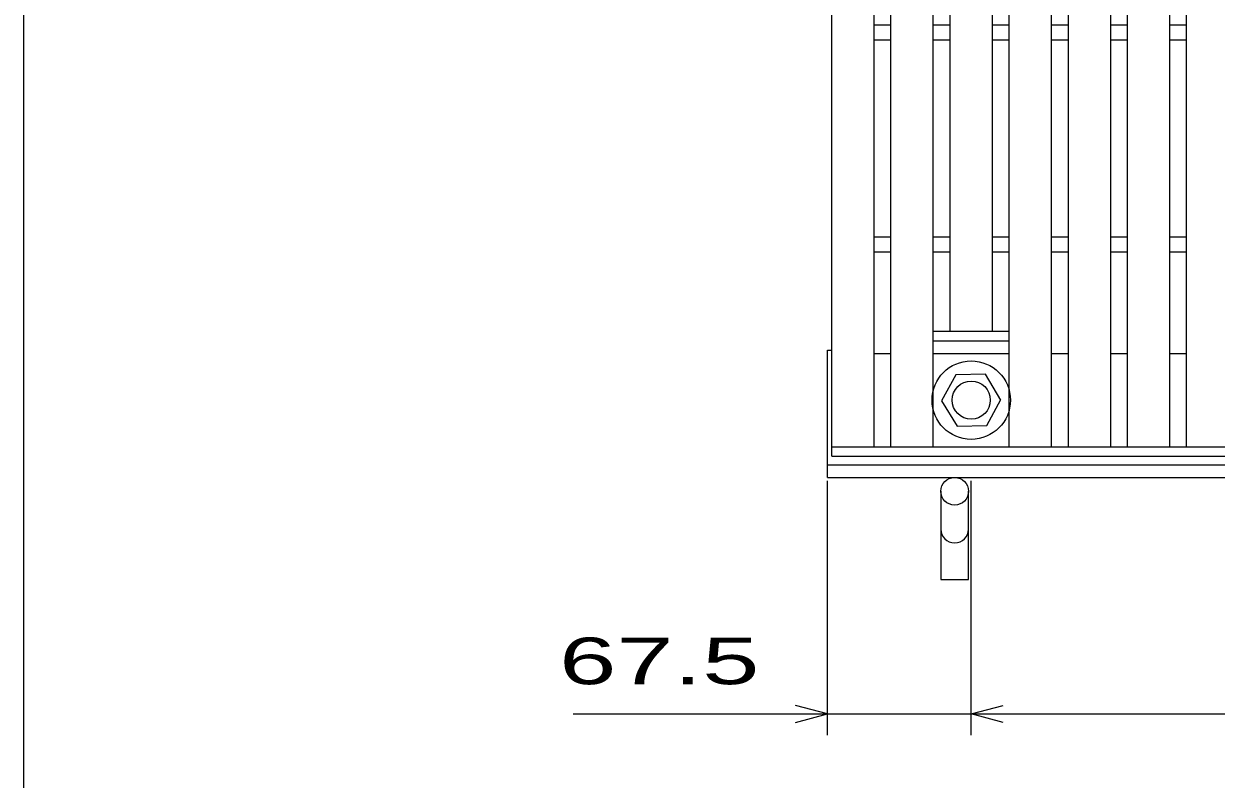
# Model space of a CAD drawing. Units: millimetres, scale not verified. Extents: x -1820 to 1731, y -1282 to 1054.
# Drawn here: x -1729 to -1167, y -349 to 8 of the extents above; entities that cross this region are included whole.
import ezdxf
from ezdxf.enums import TextEntityAlignment as Align

# ---------------------------------------------------------------- set-up
doc = ezdxf.new("R2010")
doc.units = ezdxf.units.MM
doc.header["$LTSCALE"] = 10
for name, color, linetype, lineweight in [('0_2', 150, 'Continuous', 25), ('16', 3, 'Continuous', 25), ('19', 6, 'Continuous', 25), ('22', 2, 'Continuous', 25)]:
    doc.layers.add(name, color=color, linetype=linetype, lineweight=lineweight)
doc.styles.add('ベクトル', font='')
doc.styles.get('ベクトル').set_extended_font_data('ベクトル')

msp = doc.modelspace()

# ---------------------------------------------------------------- linework, layer by layer
at = {"layer": '0_2'}
msp.add_line((-1729, -1146.5), (-1729, 1053.5), dxfattribs=at)
at = {"layer": '16'}
for p, q in [((-1348, -192), (-1348, 499)), ((-1328, -192), (-1328, 499)), ((-1320.1, -192), (-1320.1, 499)), ((-1300.1, -192), (-1300.1, 499)), ((-1264.3, -192), (-1264.3, 499)), ((-1244.3, -192), (-1244.3, 499)), ((-1236.4, -192), (-1236.4, 499)), ((-1216.4, -192), (-1216.4, 499)), ((-1208.5, -192), (-1208.5, 499)), ((-1188.5, -192), (-1188.5, 499)), ((-1180.6, -192), (-1180.6, 499)), ((-1292.2, -137.5), (-1292.2, 444.5)), ((-1272.2, -137.5), (-1272.2, 444.5)), ((-1328, 7), (-1320.1, 7)), ((-1300.1, 7), (-1292.2, 7)), ((-1272.2, 7), (-1264.3, 7)), ((-1244.3, 7), (-1236.4, 7)), ((-1216.4, 7), (-1208.5, 7)), ((-1188.5, 7), (-1180.6, 7)), ((-1328, 0), (-1320.1, 0)), ((-1300.1, 0), (-1292.2, 0)), ((-1272.2, 0), (-1264.3, 0)), ((-1244.3, 0), (-1236.4, 0)), ((-1216.4, 0), (-1208.5, 0)), ((-1188.5, 0), (-1180.6, 0)), ((-1328, -93), (-1320.1, -93)), ((-1300.1, -93), (-1292.2, -93)), ((-1272.2, -93), (-1264.3, -93)), ((-1244.3, -93), (-1236.4, -93)), ((-1216.4, -93), (-1208.5, -93)), ((-1188.5, -93), (-1180.6, -93)), ((-1328, -100), (-1320.1, -100)), ((-1300.1, -100), (-1292.2, -100)), ((-1272.2, -100), (-1264.3, -100)), ((-1244.3, -100), (-1236.4, -100)), ((-1216.4, -100), (-1208.5, -100)), ((-1188.5, -100), (-1180.6, -100)), ((-1300.1, -137.5), (-1264.3, -137.5)), ((-1300.1, -142), (-1300.1, -137.5)), ((-1292.2, -137.5), (-1272.2, -137.5)), ((-1264.3, -142), (-1264.3, -137.5)), ((-1300.1, -142), (-1264.3, -142)), ((-1328, -148), (-1320.1, -148)), ((-1300.1, -148), (-1264.3, -148)), ((-1244.3, -148), (-1236.4, -148)), ((-1216.4, -148), (-1208.5, -148)), ((-1188.5, -148), (-1180.6, -148)), ((-1289.49, -158.05), (-1296.2, -170.34)), ((-1275.5, -157.71), (-1289.49, -158.05)), ((-1268.2, -170), (-1275.5, -157.71)), ((-1296.2, -170.34), (-1288.9, -182.29)), ((-1274.91, -181.95), (-1268.2, -169.66)), ((-1288.9, -182.29), (-1274.91, -181.95)), ((-1348, -192), (-352, -192)), ((-1348, -196.5), (-1348, -192)), ((-1348, -192), (-1328, -192)), ((-1348, -196.5), (-352, -196.5)), ((-1320.1, -192), (-1300.1, -192)), ((-1264.3, -192), (-1244.3, -192)), ((-1236.4, -192), (-1216.4, -192)), ((-1208.5, -192), (-1188.5, -192)), ((-1180.6, -192), (-1160.6, -192))]:
    msp.add_line(p, q, dxfattribs=at)
for radius in [18.5, 9]:
    msp.add_circle((-1282.2, -170), radius, dxfattribs=at)
at = {"layer": '19'}
for p, q in [((-1350, -206.5), (-1350, -146.5)), ((-1350, -146.5), (-1348, -146.5)), ((-1350, -200.5), (-350, -200.5)), ((-1350, -206.5), (-350, -206.5)), ((-1296.5, -213), (-1296.5, -254.62)), ((-1283.5, -254.62), (-1283.5, -213)), ((-1296.5, -254.62), (-1283.5, -254.62))]:
    msp.add_line(p, q, dxfattribs=at)
msp.add_circle((-1290, -213), 6.5, dxfattribs=at)
msp.add_arc((-1290, -230.84), 6.5, 180, 0, dxfattribs=at)
at = {"layer": '22', "color": 4}
for p, q in [((-1350, -328), (-1350, -208)), ((-1282.2, -328), (-1282.2, -208)), ((-1350, -318), (-1365, -314)), ((-1282.2, -318), (-1267.2, -314)), ((-1470, -318), (-1350, -318)), ((-1365, -322), (-1350, -318)), ((-1350, -318), (-1282.2, -318)), ((-1267.2, -322), (-1282.2, -318)), ((-1282.2, -318), (-417.3, -318))]:
    msp.add_line(p, q, dxfattribs=at)

# ---------------------------------------------------------------- texts
at = {"layer": '22', "style": 'ベクトル', "width": 1.65}
msp.add_text(' 67.5 ', height=21.99, dxfattribs=at).set_placement((-1490, -293), align=Align.MIDDLE_LEFT)

doc.saveas('drawing.dxf')
